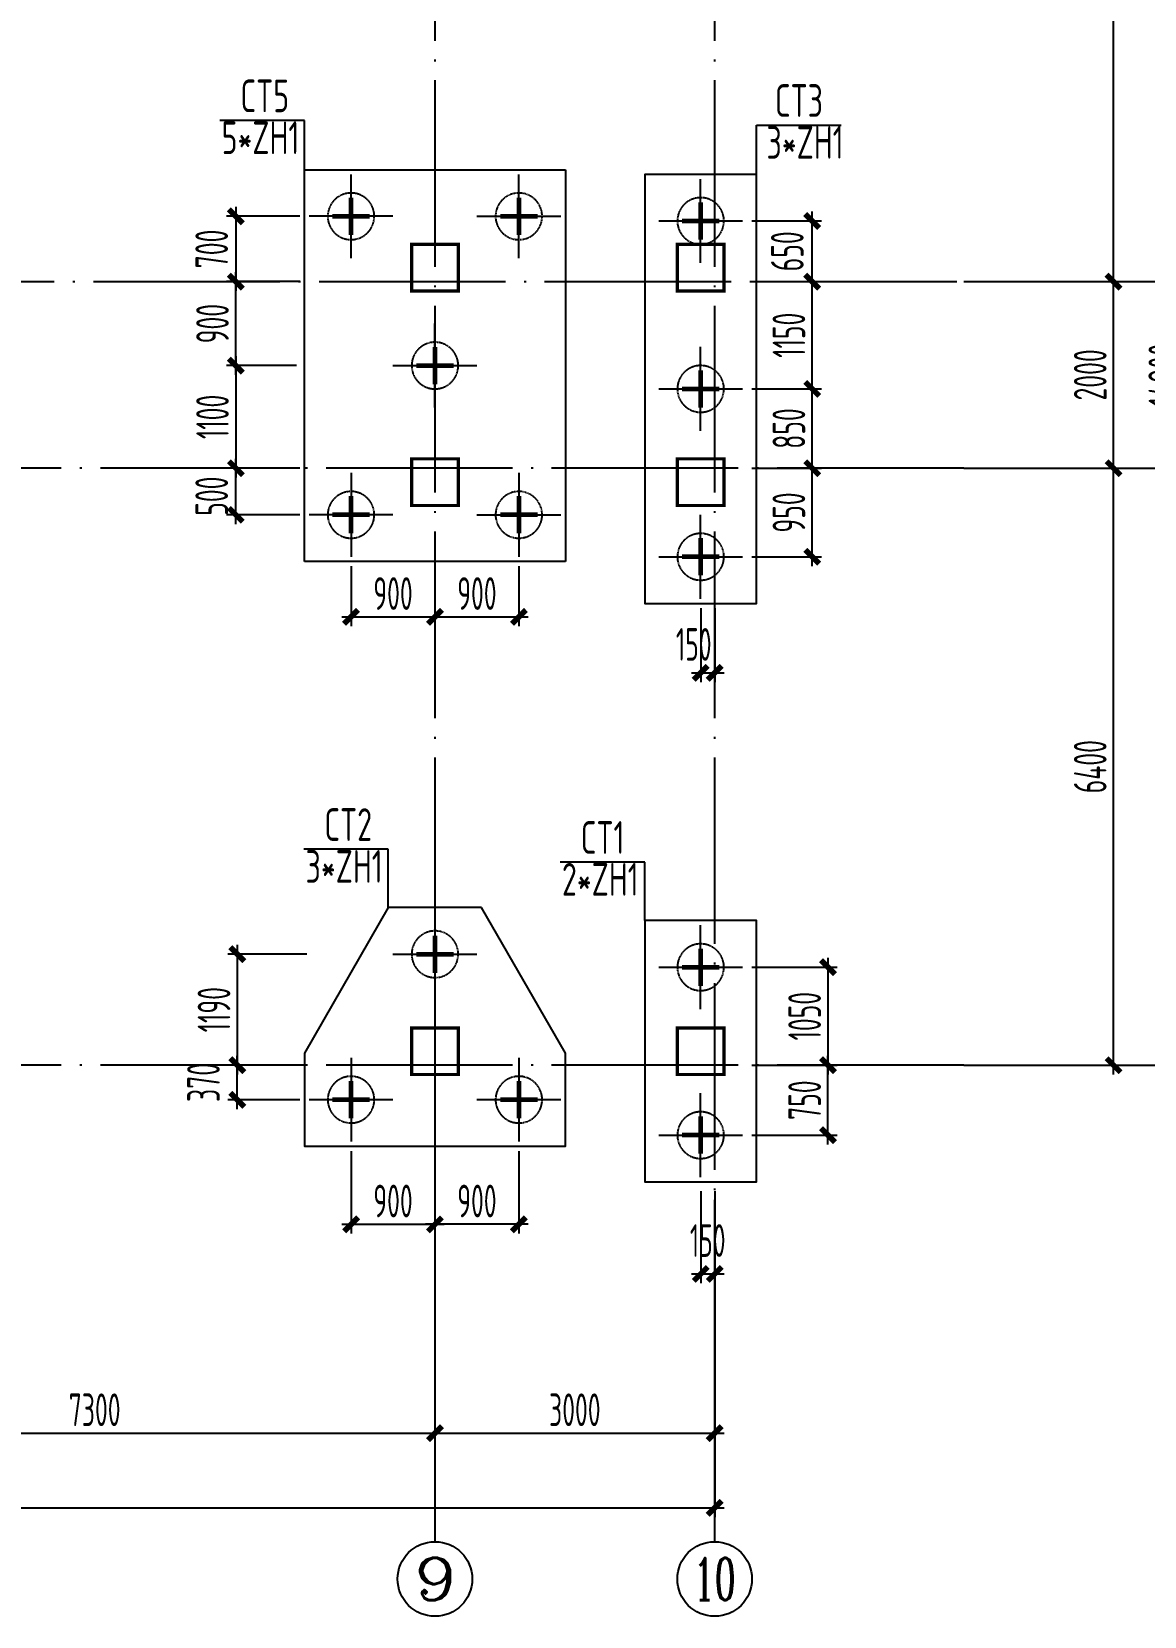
# Model space of a CAD drawing. Extents: x -472319 to -112444, y -516749 to -5704.
# Drawn here: x -363678 to -351744, y -167784 to -150797 of the extents above; entities that cross this region are included whole.
import ezdxf
from ezdxf.enums import TextEntityAlignment as Align

# ---------------------------------------------------------------- set-up
doc = ezdxf.new("R2010")
doc.units = 0
doc.header["$LTSCALE"] = 100
doc.header["$MEASUREMENT"] = 0
for name, pattern in [('CENTER', [2, 1.25, -0.25, 0.25, -0.25]), ('DASHED', [0.75, 0.5, -0.25]), ('DOTE', [2.42, 2, -0.2, 0.02, -0.2])]:
    doc.linetypes.add(name, pattern=pattern)
for name, color, linetype in [('AXIS', 3, 'Continuous'), ('AXIS_TEXT', 7, 'Continuous'), ('CT', 255, 'Continuous'), ('DOTE', 1, 'CENTER'), ('PILE_DASH', 9, 'DASHED'), ('填充', 8, 'Continuous'), ('柱', 2, 'Continuous'), ('桩线', 3, 'Continuous'), ('洞口边线', 7, 'Continuous')]:
    doc.layers.add(name, color=color, linetype=linetype)
doc.styles.add('_TCH_AXIS', font='COMPLEX', dxfattribs={"bigfont": 'GBCBIG'})
doc.styles.add('COMPLEX', font='COMPLEX')
doc.styles.add('HZ', font='tssdeng.shx', dxfattribs={"width": 0.6, "height": 350, "bigfont": 'a.shx'})
doc.styles.add('TSSD_Dimension', font='Tssdeng.shx', dxfattribs={"width": 0.7, "bigfont": 'hztxt.shx'})
doc.dimstyles.new('DIMN', dxfattribs={"dimtxt": 350, "dimasz": 150, "dimexe": 100, "dimexo": 100, "dimgap": 75, "dimtad": 1, "dimdec": 0, "dimzin": 0, "dimdsep": 46, "dimtxsty": 'HZ', "dimblk": 'ARCHTICK', "dimcen": 0.09, "dimdle": 100, "dimclrd": 3, "dimclre": 3, "dimclrt": 7, "dimazin": 2, "dimtfac": 1, "dimtdec": 0, "dimtmove": 2, "dimatfit": 3, "dimldrblk": 'ARCHTICK', "dimfxl": 1, "dimtolj": 1, "dimtzin": 0, "dimarcsym": 0})

# ---------------------------------------------------------------- blocks, each defined once
blk = doc.blocks.new('_ArchTick')
at = {"color": 0, "linetype": 'ByBlock', "const_width": 0.4}
blk.add_lwpolyline([(-0.5, -0.5), (0.5, 0.5)], dxfattribs=at)
blk = doc.blocks.new('*D144')
at = {"layer": 'AXIS', "color": 3, "lineweight": -2, "transparency": 16777216}
for p, q in [((-352074, -161976), (-352074, -155376)), ((-353581, -155476), (-351974, -155476)), ((-353581, -161876), (-351974, -161876))]:
    blk.add_line(p, q, dxfattribs=at)
at = {"layer": 'Defpoints', "color": 0, "transparency": 16777216}
for p in [(-353681, -155476), (-352074, -155476), (-353681, -161876)]:
    blk.add_point(p, dxfattribs=at)
at = {"layer": 'AXIS', "color": 3, "lineweight": -2, "transparency": 16777216, "xscale": 150, "yscale": 150, "zscale": 150}
for p, rotation in [((-352074, -155476), 90), ((-352074, -161876), 270)]:
    blk.add_blockref('_ArchTick', p, dxfattribs=dict(at, rotation=rotation))
at = {"layer": 'AXIS', "color": 7, "transparency": 16777216, "insert": (-352324, -158676), "char_height": 350, "attachment_point": 5, "rotation": 90, "style": 'HZ'}
blk.add_mtext('\\A1;6400', dxfattribs=at)
blk = doc.blocks.new('*D145')
at = {"layer": 'AXIS', "color": 3, "lineweight": -2, "transparency": 16777216}
for p, q in [((-352074, -155576), (-352074, -153376)), ((-353581, -153476), (-351974, -153476)), ((-353581, -155476), (-351974, -155476))]:
    blk.add_line(p, q, dxfattribs=at)
at = {"layer": 'Defpoints', "color": 0, "transparency": 16777216}
for p in [(-353681, -153476), (-352074, -153476), (-353681, -155476)]:
    blk.add_point(p, dxfattribs=at)
at = {"layer": 'AXIS', "color": 3, "lineweight": -2, "transparency": 16777216, "xscale": 150, "yscale": 150, "zscale": 150}
for p, rotation in [((-352074, -153476), 90), ((-352074, -155476), 270)]:
    blk.add_blockref('_ArchTick', p, dxfattribs=dict(at, rotation=rotation))
at = {"layer": 'AXIS', "color": 7, "transparency": 16777216, "insert": (-352324, -154476), "char_height": 350, "attachment_point": 5, "rotation": 90, "style": 'HZ'}
blk.add_mtext('\\A1;2000', dxfattribs=at)
blk = doc.blocks.new('*D146')
at = {"layer": 'AXIS', "color": 3, "lineweight": -2, "transparency": 16777216}
for p, q in [((-353581, -147076), (-351974, -147076)), ((-352074, -153576), (-352074, -146976)), ((-353581, -153476), (-351974, -153476))]:
    blk.add_line(p, q, dxfattribs=at)
at = {"layer": 'Defpoints', "color": 0, "transparency": 16777216}
for p in [(-353681, -147076), (-352074, -147076), (-353681, -153476)]:
    blk.add_point(p, dxfattribs=at)
at = {"layer": 'AXIS', "color": 3, "lineweight": -2, "transparency": 16777216, "xscale": 150, "yscale": 150, "zscale": 150}
for p, rotation in [((-352074, -147076), 90), ((-352074, -153476), 270)]:
    blk.add_blockref('_ArchTick', p, dxfattribs=dict(at, rotation=rotation))
at = {"layer": 'AXIS', "color": 7, "transparency": 16777216, "insert": (-352324, -150276), "char_height": 350, "attachment_point": 5, "rotation": 90, "style": 'HZ'}
blk.add_mtext('\\A1;6400', dxfattribs=at)
blk = doc.blocks.new('*D147')
at = {"layer": 'AXIS', "color": 3, "lineweight": -2, "transparency": 16777216}
for p, q in [((-353581, -147076), (-351174, -147076)), ((-351274, -161976), (-351274, -146976)), ((-353581, -161876), (-351174, -161876))]:
    blk.add_line(p, q, dxfattribs=at)
at = {"layer": 'Defpoints', "color": 0, "transparency": 16777216}
for p in [(-353681, -147076), (-351274, -147076), (-353681, -161876)]:
    blk.add_point(p, dxfattribs=at)
at = {"layer": 'AXIS', "color": 3, "lineweight": -2, "transparency": 16777216, "xscale": 150, "yscale": 150, "zscale": 150}
for p, rotation in [((-351274, -147076), 90), ((-351274, -161876), 270)]:
    blk.add_blockref('_ArchTick', p, dxfattribs=dict(at, rotation=rotation))
at = {"layer": 'AXIS', "color": 7, "transparency": 16777216, "insert": (-351524, -154476), "char_height": 350, "attachment_point": 5, "rotation": 90, "style": 'HZ'}
blk.add_mtext('\\A1;14800', dxfattribs=at)
blk = doc.blocks.new('*D170')
at = {"layer": 'AXIS', "color": 3, "lineweight": -2, "transparency": 16777216}
for p, q in [((-366652, -163420), (-366652, -165920)), ((-359352, -163420), (-359352, -165920)), ((-366752, -165820), (-359252, -165820))]:
    blk.add_line(p, q, dxfattribs=at)
at = {"layer": 'Defpoints', "color": 0, "transparency": 16777216}
for p in [(-366652, -163320), (-359352, -163320), (-359352, -165820)]:
    blk.add_point(p, dxfattribs=at)
at = {"layer": 'AXIS', "color": 3, "lineweight": -2, "transparency": 16777216, "xscale": 150, "yscale": 150, "zscale": 150, "rotation": 180}
blk.add_blockref('_ArchTick', (-366652, -165820), dxfattribs=at)
at = {"layer": 'AXIS', "color": 3, "lineweight": -2, "transparency": 16777216, "xscale": 150, "yscale": 150, "zscale": 150}
blk.add_blockref('_ArchTick', (-359352, -165820), dxfattribs=at)
at = {"layer": 'AXIS', "color": 7, "transparency": 16777216, "insert": (-363002, -165570), "char_height": 350, "attachment_point": 5, "style": 'HZ'}
blk.add_mtext('\\A1;7300', dxfattribs=at)
blk = doc.blocks.new('*D171')
at = {"layer": 'AXIS', "color": 3, "lineweight": -2, "transparency": 16777216}
for p, q in [((-359352, -163420), (-359352, -165920)), ((-356352, -163420), (-356352, -165920)), ((-359452, -165820), (-356252, -165820))]:
    blk.add_line(p, q, dxfattribs=at)
at = {"layer": 'Defpoints', "color": 0, "transparency": 16777216}
for p in [(-359352, -163320), (-356352, -163320), (-356352, -165820)]:
    blk.add_point(p, dxfattribs=at)
at = {"layer": 'AXIS', "color": 3, "lineweight": -2, "transparency": 16777216, "xscale": 150, "yscale": 150, "zscale": 150, "rotation": 180}
blk.add_blockref('_ArchTick', (-359352, -165820), dxfattribs=at)
at = {"layer": 'AXIS', "color": 3, "lineweight": -2, "transparency": 16777216, "xscale": 150, "yscale": 150, "zscale": 150}
blk.add_blockref('_ArchTick', (-356352, -165820), dxfattribs=at)
at = {"layer": 'AXIS', "color": 7, "transparency": 16777216, "insert": (-357852, -165570), "char_height": 350, "attachment_point": 5, "style": 'HZ'}
blk.add_mtext('\\A1;3000', dxfattribs=at)
blk = doc.blocks.new('*D172')
at = {"layer": 'AXIS', "color": 3, "lineweight": -2, "transparency": 16777216}
for p, q in [((-416152, -163420), (-416152, -166720)), ((-356352, -163420), (-356352, -166720)), ((-416252, -166620), (-356252, -166620))]:
    blk.add_line(p, q, dxfattribs=at)
at = {"layer": 'Defpoints', "color": 0, "transparency": 16777216}
for p in [(-416152, -163320), (-356352, -163320), (-356352, -166620)]:
    blk.add_point(p, dxfattribs=at)
at = {"layer": 'AXIS', "color": 3, "lineweight": -2, "transparency": 16777216, "xscale": 150, "yscale": 150, "zscale": 150, "rotation": 180}
blk.add_blockref('_ArchTick', (-416152, -166620), dxfattribs=at)
at = {"layer": 'AXIS', "color": 3, "lineweight": -2, "transparency": 16777216, "xscale": 150, "yscale": 150, "zscale": 150}
blk.add_blockref('_ArchTick', (-356352, -166620), dxfattribs=at)
at = {"layer": 'AXIS', "color": 7, "transparency": 16777216, "insert": (-386252, -166370), "char_height": 350, "attachment_point": 5, "style": 'HZ'}
blk.add_mtext('\\A1;59800', dxfattribs=at)
blk = doc.blocks.new('_AXISO')
blk.add_circle((0, 0), 0.5)
at = {"layer": 'AXIS_TEXT', "style": 'COMPLEX', "width": 1.041667}
blk.add_attdef('A', text='', height=0.56, dxfattribs=at).set_placement((-0.25, -0.28), (0.25, -0.28), align=Align.FIT)
blk = doc.blocks.new('A$C513F5855')
at = {"layer": 'CT', "ltscale": 10, "elevation": 0}
blk.add_lwpolyline([(2800, 1200), (0, 1200), (0, 0), (2800, 0), (2800, 1200), (2800, 1200)], dxfattribs=at)
at = {"layer": 'Defpoints', "ltscale": 0.5}
blk.add_point((1400, 600, 0), dxfattribs=at)
at = {"layer": 'PILE_DASH', "ltscale": 0.2, "elevation": 0}
for points in [[(500, 350, 1), (500, 850, 1)], [(2300, 350, 1), (2300, 850, 1)]]:
    blk.add_lwpolyline(points, format="xyb", close=True, dxfattribs=at)
at = {"layer": '桩线', "ltscale": 10}
for p, q in [((500, 150, 0), (500, 1050, 0)), ((2300, 150, 0), (2300, 1050, 0)), ((950, 600, 0), (50, 600, 0)), ((2750, 600, 0), (1850, 600, 0))]:
    blk.add_line(p, q, dxfattribs=at)
at = {"layer": '桩线', "const_width": 50, "elevation": 0}
for points in [[(500, 800), (500, 400)], [(2300, 800), (2300, 400)], [(300, 600), (700, 600)], [(2100, 600), (2500, 600)]]:
    blk.add_lwpolyline(points, dxfattribs=at)
blk = doc.blocks.new('*D89')
at = {"layer": 'Defpoints', "color": 0, "transparency": 16777216}
for p in [(-356052, -160826), (-356052, -161876), (-355137, -161876)]:
    blk.add_point(p, dxfattribs=at)
at = {"layer": '填充', "color": 3, "lineweight": -2, "transparency": 16777216}
for p, q in [((-355952, -160826), (-355037, -160826)), ((-355137, -160726), (-355137, -161976)), ((-355952, -161876), (-355037, -161876))]:
    blk.add_line(p, q, dxfattribs=at)
at = {"layer": '填充', "color": 3, "lineweight": -2, "transparency": 16777216, "xscale": 150, "yscale": 150, "zscale": 150}
for p, rotation in [((-355137, -160826), 90), ((-355137, -161876), 270)]:
    blk.add_blockref('_ArchTick', p, dxfattribs=dict(at, rotation=rotation))
at = {"layer": '填充', "color": 7, "transparency": 16777216, "insert": (-355387, -161351), "char_height": 350, "attachment_point": 5, "rotation": 90, "style": 'HZ'}
blk.add_mtext('\\A1;1050', dxfattribs=at)
blk = doc.blocks.new('*D90')
at = {"layer": 'Defpoints', "color": 0, "transparency": 16777216}
for p in [(-356052, -161876), (-355137, -161876), (-356052, -162626)]:
    blk.add_point(p, dxfattribs=at)
at = {"layer": '填充', "color": 3, "lineweight": -2, "transparency": 16777216}
for p, q in [((-355952, -161876), (-355037, -161876)), ((-355137, -162726), (-355137, -161776)), ((-355952, -162626), (-355037, -162626))]:
    blk.add_line(p, q, dxfattribs=at)
at = {"layer": '填充', "color": 3, "lineweight": -2, "transparency": 16777216, "xscale": 150, "yscale": 150, "zscale": 150}
for p, rotation in [((-355137, -161876), 90), ((-355137, -162626), 270)]:
    blk.add_blockref('_ArchTick', p, dxfattribs=dict(at, rotation=rotation))
at = {"layer": '填充', "color": 7, "transparency": 16777216, "insert": (-355387, -162251), "char_height": 350, "attachment_point": 5, "rotation": 90, "style": 'HZ'}
blk.add_mtext('\\A1;750', dxfattribs=at)
blk = doc.blocks.new('*D262')
at = {"layer": 'Defpoints', "color": 0, "transparency": 16777216}
for p in [(-356502, -163126), (-356352, -163126), (-356352, -164114)]:
    blk.add_point(p, dxfattribs=at)
at = {"layer": '填充', "color": 3, "lineweight": -2, "transparency": 16777216}
for p, q in [((-356502, -163226), (-356502, -164214)), ((-356352, -163226), (-356352, -164214)), ((-356602, -164114), (-356252, -164114))]:
    blk.add_line(p, q, dxfattribs=at)
at = {"layer": '填充', "color": 3, "lineweight": -2, "transparency": 16777216, "xscale": 150, "yscale": 150, "zscale": 150, "rotation": 180}
blk.add_blockref('_ArchTick', (-356502, -164114), dxfattribs=at)
at = {"layer": '填充', "color": 3, "lineweight": -2, "transparency": 16777216, "xscale": 150, "yscale": 150, "zscale": 150}
blk.add_blockref('_ArchTick', (-356352, -164114), dxfattribs=at)
at = {"layer": '填充', "color": 7, "transparency": 16777216, "insert": (-356427, -163756), "char_height": 350, "attachment_point": 5, "style": 'HZ'}
blk.add_mtext('\\A1;150', dxfattribs=at)
blk = doc.blocks.new('A$C3DAA499E')
at = {"layer": 'CT', "ltscale": 10}
for p, q in [((0, 4200), (2800, 4200)), ((0, 0), (0, 4200)), ((2800, 4200), (2800, 0)), ((2800, 0), (0, 0))]:
    blk.add_line(p, q, dxfattribs=at)
at = {"layer": 'PILE_DASH', "ltscale": 0.2}
for points in [[(750, 3700, -1), (250, 3700, -1)], [(2050, 3700, 1), (2550, 3700, 1)], [(1150, 2100, 1), (1650, 2100, 1)], [(750, 500, 1), (250, 500, 1)], [(2050, 500, -1), (2550, 500, -1)]]:
    blk.add_lwpolyline(points, format="xyb", close=True, dxfattribs=at)
at = {"layer": '桩线', "ltscale": 10}
for p, q in [((500, 3250), (500, 4150)), ((2300, 3250), (2300, 4150)), ((950, 3700), (50, 3700)), ((1850, 3700), (2750, 3700)), ((1400, 1650), (1400, 2550)), ((950, 2100), (1850, 2100)), ((500, 950), (500, 50)), ((2300, 950), (2300, 50)), ((950, 500), (50, 500)), ((1850, 500), (2750, 500))]:
    blk.add_line(p, q, dxfattribs=at)
at = {"layer": '桩线', "const_width": 50}
for points in [[(500, 3900), (500, 3500)], [(2300, 3900), (2300, 3500)], [(300, 3700), (700, 3700)], [(2500, 3700), (2100, 3700)], [(1400, 2300), (1400, 1900)], [(1600, 2100), (1200, 2100)], [(500, 300), (500, 700)], [(2300, 300), (2300, 700)], [(300, 500), (700, 500)], [(2500, 500), (2100, 500)]]:
    blk.add_lwpolyline(points, dxfattribs=at)
blk = doc.blocks.new('*D54')
at = {"layer": 'Defpoints', "color": 0, "transparency": 16777216}
for p in [(-360702, -152776), (-361488, -153476), (-360702, -153476)]:
    blk.add_point(p, dxfattribs=at)
at = {"layer": '填充', "color": 3, "lineweight": -2, "transparency": 16777216}
for p, q in [((-361488, -152676), (-361488, -153576)), ((-360802, -152776), (-361588, -152776)), ((-360802, -153476), (-361588, -153476))]:
    blk.add_line(p, q, dxfattribs=at)
at = {"layer": '填充', "color": 3, "lineweight": -2, "transparency": 16777216, "xscale": 150, "yscale": 150, "zscale": 150}
for p, rotation in [((-361488, -152776), 90), ((-361488, -153476), 270)]:
    blk.add_blockref('_ArchTick', p, dxfattribs=dict(at, rotation=rotation))
at = {"layer": '填充', "color": 7, "transparency": 16777216, "insert": (-361747, -153126), "char_height": 350, "attachment_point": 5, "rotation": 90, "style": 'HZ'}
blk.add_mtext('\\A1;700', dxfattribs=at)
blk = doc.blocks.new('*D55')
at = {"layer": 'Defpoints', "color": 0, "transparency": 16777216}
for p in [(-361488, -153476), (-360736, -153476), (-360736, -154376)]:
    blk.add_point(p, dxfattribs=at)
at = {"layer": '填充', "color": 3, "lineweight": -2, "transparency": 16777216}
for p, q in [((-361488, -154476), (-361488, -153376)), ((-360836, -153476), (-361588, -153476)), ((-360836, -154376), (-361588, -154376))]:
    blk.add_line(p, q, dxfattribs=at)
at = {"layer": '填充', "color": 3, "lineweight": -2, "transparency": 16777216, "xscale": 150, "yscale": 150, "zscale": 150}
for p, rotation in [((-361488, -153476), 90), ((-361488, -154376), 270)]:
    blk.add_blockref('_ArchTick', p, dxfattribs=dict(at, rotation=rotation))
at = {"layer": '填充', "color": 7, "transparency": 16777216, "insert": (-361738, -153926), "char_height": 350, "attachment_point": 5, "rotation": 90, "style": 'HZ'}
blk.add_mtext('\\A1;900', dxfattribs=at)
blk = doc.blocks.new('*D56')
at = {"layer": 'Defpoints', "color": 0, "transparency": 16777216}
for p in [(-361488, -155476), (-360702, -155476), (-360702, -155976)]:
    blk.add_point(p, dxfattribs=at)
at = {"layer": '填充', "color": 3, "lineweight": -2, "transparency": 16777216}
for p, q in [((-361488, -156076), (-361488, -155376)), ((-360802, -155476), (-361588, -155476)), ((-360802, -155976), (-361588, -155976))]:
    blk.add_line(p, q, dxfattribs=at)
at = {"layer": '填充', "color": 3, "lineweight": -2, "transparency": 16777216, "xscale": 150, "yscale": 150, "zscale": 150}
for p, rotation in [((-361488, -155476), 90), ((-361488, -155976), 270)]:
    blk.add_blockref('_ArchTick', p, dxfattribs=dict(at, rotation=rotation))
at = {"layer": '填充', "color": 7, "transparency": 16777216, "insert": (-361747, -155776), "char_height": 350, "attachment_point": 5, "rotation": 90, "style": 'HZ'}
blk.add_mtext('\\A1;500', dxfattribs=at)
blk = doc.blocks.new('*D57')
at = {"layer": 'Defpoints', "color": 0, "transparency": 16777216}
for p in [(-360736, -154376), (-361488, -155476), (-360736, -155476)]:
    blk.add_point(p, dxfattribs=at)
at = {"layer": '填充', "color": 3, "lineweight": -2, "transparency": 16777216}
for p, q in [((-360836, -154376), (-361588, -154376)), ((-361488, -154276), (-361488, -155576)), ((-360836, -155476), (-361588, -155476))]:
    blk.add_line(p, q, dxfattribs=at)
at = {"layer": '填充', "color": 3, "lineweight": -2, "transparency": 16777216, "xscale": 150, "yscale": 150, "zscale": 150}
for p, rotation in [((-361488, -154376), 90), ((-361488, -155476), 270)]:
    blk.add_blockref('_ArchTick', p, dxfattribs=dict(at, rotation=rotation))
at = {"layer": '填充', "color": 7, "transparency": 16777216, "insert": (-361738, -154926), "char_height": 350, "attachment_point": 5, "rotation": 90, "style": 'HZ'}
blk.add_mtext('\\A1;1100', dxfattribs=at)
blk = doc.blocks.new('*D58')
at = {"layer": 'Defpoints', "color": 0, "transparency": 16777216}
for p in [(-360252, -156426), (-359352, -156426), (-359352, -157070)]:
    blk.add_point(p, dxfattribs=at)
at = {"layer": '填充', "color": 3, "lineweight": -2, "transparency": 16777216}
for p, q in [((-360252, -156526), (-360252, -157170)), ((-359352, -156526), (-359352, -157170)), ((-360352, -157070), (-359252, -157070))]:
    blk.add_line(p, q, dxfattribs=at)
at = {"layer": '填充', "color": 3, "lineweight": -2, "transparency": 16777216, "xscale": 150, "yscale": 150, "zscale": 150, "rotation": 180}
blk.add_blockref('_ArchTick', (-360252, -157070), dxfattribs=at)
at = {"layer": '填充', "color": 3, "lineweight": -2, "transparency": 16777216, "xscale": 150, "yscale": 150, "zscale": 150}
blk.add_blockref('_ArchTick', (-359352, -157070), dxfattribs=at)
at = {"layer": '填充', "color": 7, "transparency": 16777216, "insert": (-359802, -156820), "char_height": 350, "attachment_point": 5, "style": 'HZ'}
blk.add_mtext('\\A1;900', dxfattribs=at)
blk = doc.blocks.new('*D59')
at = {"layer": 'Defpoints', "color": 0, "transparency": 16777216}
for p in [(-359352, -156426), (-358452, -156426), (-358452, -157070)]:
    blk.add_point(p, dxfattribs=at)
at = {"layer": '填充', "color": 3, "lineweight": -2, "transparency": 16777216}
for p, q in [((-359352, -156526), (-359352, -157170)), ((-358452, -156526), (-358452, -157170)), ((-359452, -157070), (-358352, -157070))]:
    blk.add_line(p, q, dxfattribs=at)
at = {"layer": '填充', "color": 3, "lineweight": -2, "transparency": 16777216, "xscale": 150, "yscale": 150, "zscale": 150, "rotation": 180}
blk.add_blockref('_ArchTick', (-359352, -157070), dxfattribs=at)
at = {"layer": '填充', "color": 3, "lineweight": -2, "transparency": 16777216, "xscale": 150, "yscale": 150, "zscale": 150}
blk.add_blockref('_ArchTick', (-358452, -157070), dxfattribs=at)
at = {"layer": '填充', "color": 7, "transparency": 16777216, "insert": (-358902, -156820), "char_height": 350, "attachment_point": 5, "style": 'HZ'}
blk.add_mtext('\\A1;900', dxfattribs=at)
blk = doc.blocks.new('A$C78BD2B57')
at = {"layer": 'CT', "ltscale": 10}
blk.add_lwpolyline([(1200, 0), (1200, 4600), (0, 4600), (0, 0), (1200, 0), (1200, 0)], dxfattribs=at)
at = {"layer": 'PILE_DASH', "ltscale": 0.2}
for points in [[(350, 4100, 1), (850, 4100, 1)], [(350, 2300, 1), (850, 2300, 1)], [(350, 500, 1), (850, 500, 1)]]:
    blk.add_lwpolyline(points, format="xyb", close=True, dxfattribs=at)
at = {"layer": '桩线', "ltscale": 10}
for p, q in [((600, 3650), (600, 4550)), ((150, 4100), (1050, 4100)), ((600, 1850), (600, 2750)), ((150, 2300), (1050, 2300)), ((600, 50), (600, 950)), ((150, 500), (1050, 500))]:
    blk.add_line(p, q, dxfattribs=at)
at = {"layer": '桩线', "const_width": 50}
for points in [[(600, 4300), (600, 3900)], [(800, 4100), (400, 4100)], [(600, 2500), (600, 2100)], [(800, 2300), (400, 2300)], [(600, 700), (600, 300)], [(800, 500), (400, 500)]]:
    blk.add_lwpolyline(points, dxfattribs=at)
blk = doc.blocks.new('*D63')
at = {"layer": 'Defpoints', "color": 0, "transparency": 16777216}
for p in [(-356052, -155476), (-355306, -155476), (-356052, -156426)]:
    blk.add_point(p, dxfattribs=at)
at = {"layer": '填充', "color": 3, "lineweight": -2, "transparency": 16777216}
for p, q in [((-355306, -156526), (-355306, -155376)), ((-355952, -155476), (-355206, -155476)), ((-355952, -156426), (-355206, -156426))]:
    blk.add_line(p, q, dxfattribs=at)
at = {"layer": '填充', "color": 3, "lineweight": -2, "transparency": 16777216, "xscale": 150, "yscale": 150, "zscale": 150}
for p, rotation in [((-355306, -155476), 90), ((-355306, -156426), 270)]:
    blk.add_blockref('_ArchTick', p, dxfattribs=dict(at, rotation=rotation))
at = {"layer": '填充', "color": 7, "transparency": 16777216, "insert": (-355556, -155951), "char_height": 350, "attachment_point": 5, "rotation": 90, "style": 'HZ'}
blk.add_mtext('\\A1;950', dxfattribs=at)
blk = doc.blocks.new('*D64')
at = {"layer": 'Defpoints', "color": 0, "transparency": 16777216}
for p in [(-356052, -154626), (-355306, -154626), (-356052, -155476)]:
    blk.add_point(p, dxfattribs=at)
at = {"layer": '填充', "color": 3, "lineweight": -2, "transparency": 16777216}
for p, q in [((-355306, -155576), (-355306, -154526)), ((-355952, -154626), (-355206, -154626)), ((-355952, -155476), (-355206, -155476))]:
    blk.add_line(p, q, dxfattribs=at)
at = {"layer": '填充', "color": 3, "lineweight": -2, "transparency": 16777216, "xscale": 150, "yscale": 150, "zscale": 150}
for p, rotation in [((-355306, -154626), 90), ((-355306, -155476), 270)]:
    blk.add_blockref('_ArchTick', p, dxfattribs=dict(at, rotation=rotation))
at = {"layer": '填充', "color": 7, "transparency": 16777216, "insert": (-355556, -155051), "char_height": 350, "attachment_point": 5, "rotation": 90, "style": 'HZ'}
blk.add_mtext('\\A1;850', dxfattribs=at)
blk = doc.blocks.new('*D65')
at = {"layer": 'Defpoints', "color": 0, "transparency": 16777216}
for p in [(-356052, -153476), (-355306, -153476), (-356052, -154626)]:
    blk.add_point(p, dxfattribs=at)
at = {"layer": '填充', "color": 3, "lineweight": -2, "transparency": 16777216}
for p, q in [((-355306, -154726), (-355306, -153376)), ((-355952, -153476), (-355206, -153476)), ((-355952, -154626), (-355206, -154626))]:
    blk.add_line(p, q, dxfattribs=at)
at = {"layer": '填充', "color": 3, "lineweight": -2, "transparency": 16777216, "xscale": 150, "yscale": 150, "zscale": 150}
for p, rotation in [((-355306, -153476), 90), ((-355306, -154626), 270)]:
    blk.add_blockref('_ArchTick', p, dxfattribs=dict(at, rotation=rotation))
at = {"layer": '填充', "color": 7, "transparency": 16777216, "insert": (-355556, -154051), "char_height": 350, "attachment_point": 5, "rotation": 90, "style": 'HZ'}
blk.add_mtext('\\A1;1150', dxfattribs=at)
blk = doc.blocks.new('*D66')
at = {"layer": 'Defpoints', "color": 0, "transparency": 16777216}
for p in [(-356052, -152826), (-355306, -152826), (-356052, -153476)]:
    blk.add_point(p, dxfattribs=at)
at = {"layer": '填充', "color": 3, "lineweight": -2, "transparency": 16777216}
for p, q in [((-355952, -152826), (-355206, -152826)), ((-355306, -153576), (-355306, -152726)), ((-355952, -153476), (-355206, -153476))]:
    blk.add_line(p, q, dxfattribs=at)
at = {"layer": '填充', "color": 3, "lineweight": -2, "transparency": 16777216, "xscale": 150, "yscale": 150, "zscale": 150}
for p, rotation in [((-355306, -152826), 90), ((-355306, -153476), 270)]:
    blk.add_blockref('_ArchTick', p, dxfattribs=dict(at, rotation=rotation))
at = {"layer": '填充', "color": 7, "transparency": 16777216, "insert": (-355573, -153151), "char_height": 350, "attachment_point": 5, "rotation": 90, "style": 'HZ'}
blk.add_mtext('\\A1;650', dxfattribs=at)
blk = doc.blocks.new('*D67')
at = {"layer": 'Defpoints', "color": 0, "transparency": 16777216}
for p in [(-356502, -156876), (-356352, -156876), (-356352, -157669)]:
    blk.add_point(p, dxfattribs=at)
at = {"layer": '填充', "color": 3, "lineweight": -2, "transparency": 16777216}
for p, q in [((-356502, -156976), (-356502, -157769)), ((-356352, -156976), (-356352, -157769)), ((-356602, -157669), (-356252, -157669))]:
    blk.add_line(p, q, dxfattribs=at)
at = {"layer": '填充', "color": 3, "lineweight": -2, "transparency": 16777216, "xscale": 150, "yscale": 150, "zscale": 150, "rotation": 180}
blk.add_blockref('_ArchTick', (-356502, -157669), dxfattribs=at)
at = {"layer": '填充', "color": 3, "lineweight": -2, "transparency": 16777216, "xscale": 150, "yscale": 150, "zscale": 150}
blk.add_blockref('_ArchTick', (-356352, -157669), dxfattribs=at)
at = {"layer": '填充', "color": 7, "transparency": 16777216, "insert": (-356577, -157365), "char_height": 350, "attachment_point": 5, "style": 'HZ'}
blk.add_mtext('\\A1;150', dxfattribs=at)
blk = doc.blocks.new('A$C75B14074')
at = {"layer": 'CT'}
blk.add_lwpolyline([(1900, 2559), (900, 2559), (0, 1000), (0, 0), (2800, 0), (2800, 1000), (1900, 2559)], dxfattribs=at)
at = {"layer": 'Defpoints', "ltscale": 0.5}
blk.add_point((1400, 1020), dxfattribs=at)
at = {"layer": 'PILE_DASH', "ltscale": 0.2}
for points in [[(1400, 2309, 1), (1400, 1809, 1)], [(500, 750, 1), (500, 250, 1)], [(2300, 750, 1), (2300, 250, 1)]]:
    blk.add_lwpolyline(points, format="xyb", close=True, dxfattribs=at)
at = {"layer": '桩线', "ltscale": 10}
for p, q in [((1400, 2509), (1400, 1609)), ((950, 2059), (1850, 2059)), ((500, 950), (500, 50)), ((2300, 950), (2300, 50)), ((50, 500), (950, 500)), ((1850, 500), (2750, 500))]:
    blk.add_line(p, q, dxfattribs=at)
at = {"layer": '桩线', "const_width": 50}
for points in [[(1400, 1859), (1400, 2259)], [(1600, 2059), (1200, 2059)], [(500, 300), (500, 700)], [(2300, 300), (2300, 700)], [(700, 500), (300, 500)], [(2500, 500), (2100, 500)]]:
    blk.add_lwpolyline(points, dxfattribs=at)
blk = doc.blocks.new('*D68')
at = {"layer": 'Defpoints', "color": 0, "transparency": 16777216}
for p in [(-361472, -161876), (-360702, -161876), (-360702, -162246)]:
    blk.add_point(p, dxfattribs=at)
at = {"layer": '填充', "color": 3, "lineweight": -2, "transparency": 16777216}
for p, q in [((-360802, -161876), (-361572, -161876)), ((-361472, -162346), (-361472, -161776)), ((-360802, -162246), (-361572, -162246))]:
    blk.add_line(p, q, dxfattribs=at)
at = {"layer": '填充', "color": 3, "lineweight": -2, "transparency": 16777216, "xscale": 150, "yscale": 150, "zscale": 150}
for p, rotation in [((-361472, -161876), 90), ((-361472, -162246), 270)]:
    blk.add_blockref('_ArchTick', p, dxfattribs=dict(at, rotation=rotation))
at = {"layer": '填充', "color": 7, "transparency": 16777216, "insert": (-361835, -162061), "char_height": 350, "attachment_point": 5, "rotation": 90, "style": 'HZ'}
blk.add_mtext('\\A1;370', dxfattribs=at)
blk = doc.blocks.new('*D69')
at = {"layer": 'Defpoints', "color": 0, "transparency": 16777216}
for p in [(-360626, -160686), (-361472, -161876), (-360626, -161876)]:
    blk.add_point(p, dxfattribs=at)
at = {"layer": '填充', "color": 3, "lineweight": -2, "transparency": 16777216}
for p, q in [((-360726, -160686), (-361572, -160686)), ((-361472, -160586), (-361472, -161976)), ((-360726, -161876), (-361572, -161876))]:
    blk.add_line(p, q, dxfattribs=at)
at = {"layer": '填充', "color": 3, "lineweight": -2, "transparency": 16777216, "xscale": 150, "yscale": 150, "zscale": 150}
for p, rotation in [((-361472, -160686), 90), ((-361472, -161876), 270)]:
    blk.add_blockref('_ArchTick', p, dxfattribs=dict(at, rotation=rotation))
at = {"layer": '填充', "color": 7, "transparency": 16777216, "insert": (-361722, -161281), "char_height": 350, "attachment_point": 5, "rotation": 90, "style": 'HZ'}
blk.add_mtext('\\A1;1190', dxfattribs=at)
blk = doc.blocks.new('*D70')
at = {"layer": 'Defpoints', "color": 0, "transparency": 16777216}
for p in [(-359352, -162696), (-358452, -162696), (-359352, -163582)]:
    blk.add_point(p, dxfattribs=at)
at = {"layer": '填充', "color": 3, "lineweight": -2, "transparency": 16777216}
for p, q in [((-359352, -162796), (-359352, -163682)), ((-358452, -162796), (-358452, -163682)), ((-358352, -163582), (-359452, -163582))]:
    blk.add_line(p, q, dxfattribs=at)
at = {"layer": '填充', "color": 3, "lineweight": -2, "transparency": 16777216, "xscale": 150, "yscale": 150, "zscale": 150, "rotation": 180}
blk.add_blockref('_ArchTick', (-359352, -163582), dxfattribs=at)
at = {"layer": '填充', "color": 3, "lineweight": -2, "transparency": 16777216, "xscale": 150, "yscale": 150, "zscale": 150}
blk.add_blockref('_ArchTick', (-358452, -163582), dxfattribs=at)
at = {"layer": '填充', "color": 7, "transparency": 16777216, "insert": (-358902, -163332), "char_height": 350, "attachment_point": 5, "style": 'HZ'}
blk.add_mtext('\\A1;900', dxfattribs=at)
blk = doc.blocks.new('*D71')
at = {"layer": 'Defpoints', "color": 0, "transparency": 16777216}
for p in [(-360252, -162696), (-359352, -162696), (-359352, -163582)]:
    blk.add_point(p, dxfattribs=at)
at = {"layer": '填充', "color": 3, "lineweight": -2, "transparency": 16777216}
for p, q in [((-360252, -162796), (-360252, -163682)), ((-359352, -162796), (-359352, -163682)), ((-360352, -163582), (-359252, -163582))]:
    blk.add_line(p, q, dxfattribs=at)
at = {"layer": '填充', "color": 3, "lineweight": -2, "transparency": 16777216, "xscale": 150, "yscale": 150, "zscale": 150, "rotation": 180}
blk.add_blockref('_ArchTick', (-360252, -163582), dxfattribs=at)
at = {"layer": '填充', "color": 3, "lineweight": -2, "transparency": 16777216, "xscale": 150, "yscale": 150, "zscale": 150}
blk.add_blockref('_ArchTick', (-359352, -163582), dxfattribs=at)
at = {"layer": '填充', "color": 7, "transparency": 16777216, "insert": (-359802, -163332), "char_height": 350, "attachment_point": 5, "style": 'HZ'}
blk.add_mtext('\\A1;900', dxfattribs=at)

msp = doc.modelspace()

# ---------------------------------------------------------------- linework, layer by layer
at = {"layer": 'AXIS'}
for p, q in [((-353680.518, -153475.89), (-350573.518, -153475.89)), ((-353680.518, -155475.89), (-350573.518, -155475.89)), ((-353680.518, -161875.89), (-350573.518, -161875.89)), ((-359352.329, -163319.782), (-359352.329, -166984.078)), ((-356352.329, -163319.782), (-356352.329, -166984.078))]:
    msp.add_line(p, q, dxfattribs=at)
at = {"layer": 'DOTE', "linetype": 'DOTE', "ltscale": 10}
for p, q in [((-359352.329, -144056.242), (-359352.329, -163319.782)), ((-356352.329, -144056.242), (-356352.329, -163319.782)), ((-418675.647, -153475.89), (-353680.518, -153475.89)), ((-353680.518, -155475.89), (-418675.647, -155475.89)), ((-353680.518, -161875.89), (-418675.647, -161875.89))]:
    msp.add_line(p, q, dxfattribs=at)
at = {"layer": '柱', "const_width": 35}
for points in [[(-359102.329, -153075.89), (-359602.329, -153075.89), (-359602.329, -153575.89), (-359102.329, -153575.89)], [(-356252.329, -153075.89), (-356752.329, -153075.89), (-356752.329, -153575.89), (-356252.329, -153575.89)], [(-359102.329, -155875.89), (-359602.329, -155875.89), (-359602.329, -155375.89), (-359102.329, -155375.89)], [(-356252.329, -155875.89), (-356752.329, -155875.89), (-356752.329, -155375.89), (-356252.329, -155375.89)], [(-359102.329, -161975.89), (-359602.329, -161975.89), (-359602.329, -161475.89), (-359102.329, -161475.89)], [(-356252.329, -161975.89), (-356752.329, -161975.89), (-356752.329, -161475.89), (-356252.329, -161475.89)]]:
    msp.add_lwpolyline(points, close=True, dxfattribs=at)
at = {"layer": '洞口边线'}
for p, q in [((-360752.324, -151749.98), (-361659.779, -151749.98)), ((-360752.324, -152375.89), (-360752.324, -151749.98)), ((-355902.329, -151799.98), (-354994.873, -151799.98)), ((-355902.329, -152325.89), (-355902.329, -151799.98)), ((-359852.327, -159561.748), (-360759.783, -159561.748)), ((-359852.327, -160187.659), (-359852.327, -159561.748)), ((-357102.329, -159699.98), (-358009.784, -159699.98)), ((-357102.329, -160325.89), (-357102.329, -159699.98))]:
    msp.add_line(p, q, dxfattribs=at)

# ---------------------------------------------------------------- block references
at = {"layer": 'AXIS'}
ref = msp.add_blockref('_AXISO', (-359352.329, -167384.078), dxfattribs=dict(at, xscale=800, yscale=800, zscale=800))
ref.add_attrib('A', '9', dxfattribs={"layer": 'AXIS_TEXT', "height": 452.548, "style": '_TCH_AXIS', "width": 1.5}).set_placement((-359578.603, -167610.352), (-359126.054, -167610.352), align=Align.FIT)
ref = msp.add_blockref('_AXISO', (-356352.329, -167384.078), dxfattribs=dict(at, xscale=800, yscale=800, zscale=800))
ref.add_attrib('A', '10', dxfattribs={"layer": 'AXIS_TEXT', "height": 452.5483, "style": '_TCH_AXIS', "width": 0.724138}).set_placement((-356578.603, -167610.352), (-356126.054, -167610.352), align=Align.FIT)
at = {"layer": '填充'}
for name, p in [('A$C3DAA499E', (-360752.332, -156475.895)), ('A$C78BD2B57', (-357102.333, -156925.891)), ('A$C75B14074', (-360752.331, -162745.507))]:
    msp.add_blockref(name, p, dxfattribs=at)
at = {"layer": '填充', "rotation": 270}
msp.add_blockref('A$C513F5855', (-357102.325, -160325.889, 0), dxfattribs=at)

# ---------------------------------------------------------------- texts
at = {"layer": '洞口边线', "style": 'TSSD_Dimension', "width": 0.7}
for s, p in [('CT5', (-361438.448, -151659.789)), ('CT3', (-355706.205, -151709.789)), ('5*ZH1', (-361640.262, -152108.321)), ('3*ZH1', (-355796.507, -152158.321)), ('CT2', (-360538.451, -159471.557)), ('CT1', (-357788.452, -159609.789)), ('3*ZH1', (-360740.265, -159920.09)), ('2*ZH1', (-357990.266, -160058.321))]:
    msp.add_text(s, height=350, dxfattribs=at).set_placement(p)

# ---------------------------------------------------------------- dimensions: what is measured, and where the dimension line sits
at = {"layer": 'AXIS'}
for p1, p2, distance, picture, middle in [((-353680.518, -153475.89), (-353680.518, -147075.89), -1607, '*D146', (-352323.518, -150275.89)), ((-353680.518, -161875.89), (-353680.518, -147075.89), -2407, '*D147', (-351523.518, -154475.89)), ((-353680.518, -155475.89), (-353680.518, -153475.89), -1607, '*D145', (-352323.518, -154475.89)), ((-353680.518, -161875.89), (-353680.518, -155475.89), -1607, '*D144', (-352323.518, -158675.89)), ((-416152.329, -163319.782), (-356352.329, -163319.782), -3300, '*D172', (-386252.329, -166369.782)), ((-366652.329, -163319.782), (-359352.329, -163319.782), -2500, '*D170', (-363002.329, -165569.782)), ((-359352.329, -163319.782), (-356352.329, -163319.782), -2500, '*D171', (-357852.329, -165569.782))]:
    dim = msp.add_aligned_dim(p1=p1, p2=p2, distance=distance, dimstyle='DIMN', dxfattribs=at)
    dim.commit()
    dim.dimension.update_dxf_attribs({"geometry": picture, "text_midpoint": middle})
at = {"layer": '填充'}
for base, p1, p2, angle, picture, middle in [((-361487.542, -153475.89), (-360702.327, -152775.89), (-360702.327, -153475.89), 90, '*D54', (-361746.542, -153125.89)), ((-355306.044, -152825.89), (-356052.329, -153475.89), (-356052.329, -152825.89), 90, '*D66', (-355572.544, -153150.89)), ((-361487.542, -155475.89), (-360702.327, -155975.89), (-360702.327, -155475.89), 270, '*D56', (-361746.542, -155775.89)), ((-361471.544, -161875.89), (-360702.328, -162245.505), (-360702.328, -161875.89), 90, '*D68', (-361835.044, -162060.698))]:
    dim = msp.add_linear_dim(base=base, p1=p1, p2=p2, angle=angle, dimstyle='DIMN', dxfattribs=at)
    dim.commit()
    dim.dimension.update_dxf_attribs({"geometry": picture, "text_midpoint": middle, "dimtype": 160})
for base, p1, p2, angle, picture, middle in [((-361487.542, -153475.89), (-360735.544, -154375.89), (-360735.544, -153475.89), 90, '*D55', (-361737.542, -153925.89)), ((-355306.044, -153475.89), (-356052.329, -154625.89), (-356052.329, -153475.89), 90, '*D65', (-355556.044, -154050.89)), ((-361487.542, -155475.89), (-360735.544, -154375.89), (-360735.544, -155475.89), 270, '*D57', (-361737.542, -154925.89)), ((-355306.044, -154625.89), (-356052.329, -155475.89), (-356052.329, -154625.89), 90, '*D64', (-355556.044, -155050.89)), ((-355306.044, -155475.89), (-356052.329, -156425.89), (-356052.329, -155475.89), 90, '*D63', (-355556.044, -155950.89)), ((-361471.544, -161875.89), (-360626.33, -160685.66), (-360626.33, -161875.89), 90, '*D69', (-361721.544, -161280.775)), ((-355136.614, -161875.89), (-356052.329, -160825.89), (-356052.329, -161875.89), 90, '*D89', (-355386.614, -161350.89)), ((-355136.614, -161875.89), (-356052.329, -162625.89), (-356052.329, -161875.89), 90, '*D90', (-355386.614, -162250.89))]:
    dim = msp.add_linear_dim(base=base, p1=p1, p2=p2, angle=angle, dimstyle='DIMN', dxfattribs=at)
    dim.commit()
    dim.dimension.update_dxf_attribs({"geometry": picture, "text_midpoint": middle})
for base, p1, p2, picture, middle in [((-359352.33, -157070.242), (-360252.327, -156425.89), (-359352.33, -156425.89), '*D58', (-359802.329, -156820.242)), ((-358452.333, -157070.242), (-359352.33, -156425.89), (-358452.333, -156425.89), '*D59', (-358902.332, -156820.242)), ((-359352.329, -163581.742), (-360252.329, -162695.505), (-359352.329, -162695.505), '*D71', (-359802.329, -163331.742)), ((-359352.329, -163581.742), (-358452.329, -162695.505), (-359352.329, -162695.505), '*D70', (-358902.329, -163331.742))]:
    dim = msp.add_linear_dim(base=base, p1=p1, p2=p2, dimstyle='DIMN', dxfattribs=at)
    dim.commit()
    dim.dimension.update_dxf_attribs({"geometry": picture, "text_midpoint": middle})
for base, p1, p2, picture, middle in [((-356352.329, -157668.742), (-356502.329, -156875.89), (-356352.329, -156875.89), '*D67', (-356577.329, -157364.742)), ((-356352.329, -164114.242), (-356502.329, -163125.89), (-356352.329, -163125.89), '*D262', (-356427.329, -163756.242))]:
    dim = msp.add_linear_dim(base=base, p1=p1, p2=p2, dimstyle='DIMN', dxfattribs=at)
    dim.commit()
    dim.dimension.update_dxf_attribs({"geometry": picture, "text_midpoint": middle, "dimtype": 160})

doc.saveas('drawing.dxf')
